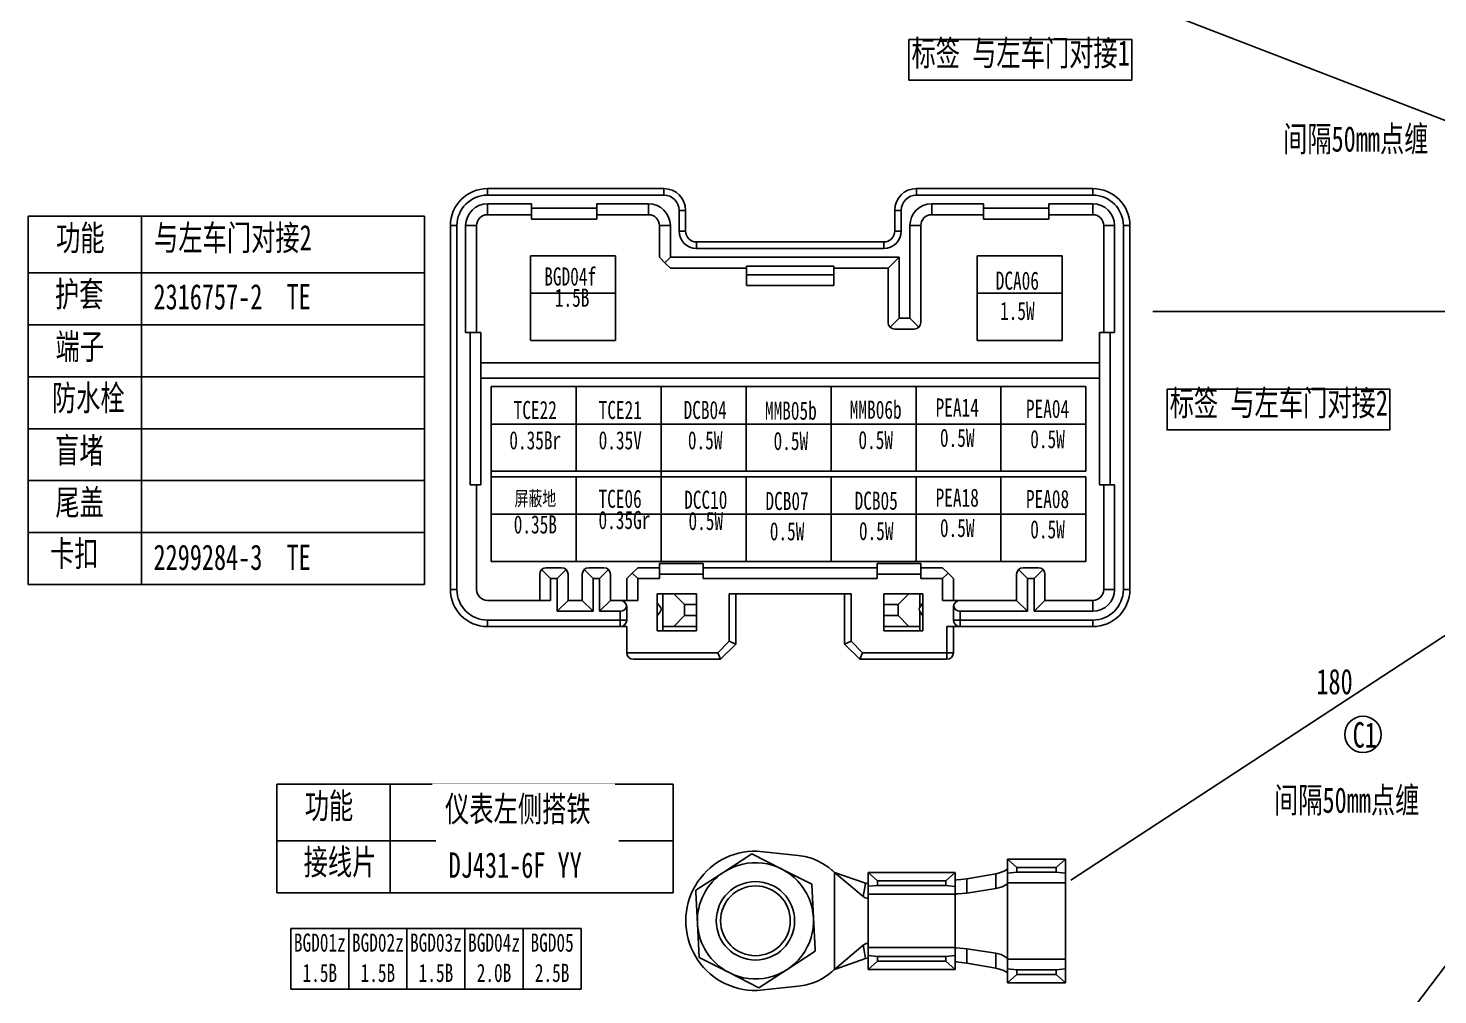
# Model space of a CAD drawing. Header units: millimetres. Extents: x 1543 to 5748, y 1576 to 2417.
# Drawn here: x 2388.9 to 2583.1, y 1916.8 to 2049.9 of the extents above; entities that cross this region are included whole.
import ezdxf

# ---------------------------------------------------------------- set-up
doc = ezdxf.new("R2010")
doc.units = ezdxf.units.MM
doc.layers.get('0').update_dxf_attribs({"lineweight": 25})
doc.layers.add('11文本层', color=255, linetype='Continuous')
doc.layers.add('1轮廓实线层', color=7, linetype='Continuous', lineweight=50)
doc.layers.add('_0', color=7, linetype='Continuous', lineweight=25)
doc.styles.add('仿宋体', font='', dxfattribs={"width": 0.7, "height": 3.5})
doc.styles.add('仿宋体GB2312', font='', dxfattribs={"width": 0.7})
doc.styles.add('标准', font='fangsong.ttf', dxfattribs={"width": 0.7, "height": 3.5})
doc.styles.get('仿宋体').set_extended_font_data('SimSun')
doc.styles.get('仿宋体GB2312').set_extended_font_data('SimSun')

msp = doc.modelspace()

# ---------------------------------------------------------------- linework, layer by layer
at = {"lineweight": -3}
for p, q in [((2452.19, 2026.9), (2452.19, 2027.8)), ((2452.19, 2027.8), (2476.49, 2027.8)), ((2476.49, 2026.9), (2476.49, 2027.8)), ((2511.29, 2026.9), (2511.29, 2027.8)), ((2511.29, 2027.8), (2535.59, 2027.8)), ((2535.59, 2026.9), (2535.59, 2027.8)), ((2452.19, 2026.9), (2476.49, 2026.9)), ((2452.19, 2025.7), (2458.27, 2025.7)), ((2452.19, 2025.7), (2452.19, 2024.2)), ((2458.27, 2025.1), (2458.27, 2025.7)), ((2467.27, 2025.1), (2467.27, 2025.7)), ((2467.27, 2025.7), (2474.39, 2025.7)), ((2474.39, 2025.7), (2474.39, 2024.2)), ((2511.29, 2026.9), (2535.59, 2026.9)), ((2520.51, 2025.7), (2513.39, 2025.7)), ((2513.39, 2024.2), (2513.39, 2025.7)), ((2520.51, 2025.7), (2520.51, 2025.1)), ((2529.51, 2025.7), (2529.51, 2025.1)), ((2529.51, 2025.7), (2535.59, 2025.7)), ((2535.59, 2025.7), (2535.59, 2024.2)), ((2452.19, 2024.2), (2458.27, 2024.2)), ((2458.27, 2025.1), (2467.27, 2025.1)), ((2458.27, 2025.1), (2458.27, 2023.6)), ((2458.27, 2023.6), (2467.27, 2023.6)), ((2467.27, 2023.6), (2467.27, 2025.1)), ((2467.27, 2024.2), (2474.39, 2024.2)), ((2478.59, 2024.8), (2478.59, 2021.95)), ((2478.59, 2024.8), (2479.49, 2024.8)), ((2479.49, 2024.8), (2479.49, 2021.95)), ((2509.19, 2024.8), (2508.29, 2024.8)), ((2508.29, 2021.95), (2508.29, 2024.8)), ((2509.19, 2021.95), (2509.19, 2024.8)), ((2520.51, 2024.2), (2513.39, 2024.2)), ((2520.51, 2025.1), (2529.51, 2025.1)), ((2520.51, 2025.1), (2520.51, 2023.6)), ((2520.51, 2023.6), (2529.51, 2023.6)), ((2529.51, 2023.6), (2529.51, 2025.1)), ((2529.51, 2024.2), (2535.59, 2024.2)), ((2447.99, 2022.7), (2447.09, 2022.7)), ((2447.09, 1972.6), (2447.09, 2022.7)), ((2447.99, 1972.6), (2447.99, 2022.7)), ((2449.19, 2008), (2449.19, 2022.7)), ((2449.19, 2022.7), (2450.69, 2022.7)), ((2450.69, 2008), (2450.69, 2022.7)), ((2477.39, 2022.7), (2475.89, 2022.7)), ((2475.89, 2022.7), (2475.89, 2018.35)), ((2477.39, 2022.7), (2477.39, 2018.35)), ((2478.59, 2021.95), (2479.49, 2021.95)), ((2509.19, 2021.95), (2508.29, 2021.95)), ((2510.39, 2022.7), (2510.39, 2009.95)), ((2511.89, 2022.7), (2510.39, 2022.7)), ((2511.89, 2022.7), (2511.89, 2009.35)), ((2538.59, 2022.7), (2537.09, 2022.7)), ((2537.09, 2022.7), (2537.09, 2008)), ((2538.59, 2022.7), (2538.59, 2008)), ((2539.79, 2022.7), (2539.79, 1972.6)), ((2539.79, 2022.7), (2540.69, 2022.7)), ((2540.69, 2022.7), (2540.69, 1972.6)), ((2480.99, 2019.55), (2480.99, 2020.45)), ((2480.99, 2020.45), (2506.79, 2020.45)), ((2480.99, 2019.55), (2506.79, 2019.55)), ((2506.79, 2019.55), (2506.79, 2020.45)), ((2475.89, 2018.35), (2476.64, 2017.6)), ((2476.64, 2017.6), (2477.39, 2018.35)), ((2477.39, 2016.85), (2476.64, 2017.6)), ((2477.39, 2018.35), (2508.89, 2018.35)), ((2507.39, 2016.85), (2508.89, 2018.35)), ((2508.89, 2018.35), (2508.89, 2009.95)), ((2477.39, 2016.85), (2487.89, 2016.85)), ((2487.89, 2016.85), (2487.89, 2017.12)), ((2499.89, 2017.12), (2487.89, 2017.12)), ((2487.89, 2014.45), (2487.89, 2016.85)), ((2487.89, 2016.85), (2487.89, 2015.95)), ((2499.89, 2015.95), (2487.89, 2015.95)), ((2499.89, 2017.12), (2499.89, 2016.85)), ((2499.89, 2016.85), (2507.39, 2016.85)), ((2499.89, 2016.85), (2499.89, 2015.95)), ((2499.89, 2014.45), (2499.89, 2015.95)), ((2507.39, 2016.85), (2507.39, 2009.35)), ((2487.89, 2014.45), (2499.89, 2014.45)), ((2507.65, 2008.72), (2508.89, 2009.95)), ((2508.89, 2009.95), (2510.39, 2009.95)), ((2511.63, 2008.72), (2510.39, 2009.95)), ((2449.19, 2008), (2449.79, 2008)), ((2449.79, 1987), (2449.79, 2008)), ((2451.29, 2008), (2449.79, 2008)), ((2451.29, 1987), (2451.29, 2008)), ((2508.29, 2008.45), (2510.99, 2008.45)), ((2537.99, 2008), (2536.49, 2008)), ((2536.49, 2008), (2536.49, 1987)), ((2537.99, 2008), (2538.59, 2008)), ((2537.99, 2008), (2537.99, 1987)), ((2451.29, 2003.8), (2536.49, 2003.8)), ((2451.29, 2001.7), (2536.49, 2001.7)), ((2450.69, 1987), (2449.79, 1987)), ((2450.69, 1972.6), (2450.69, 1987)), ((2450.69, 1987), (2451.29, 1987)), ((2536.49, 1987), (2537.99, 1987)), ((2537.09, 1987), (2537.09, 1972.6)), ((2538.59, 1987), (2537.99, 1987)), ((2538.59, 1987), (2538.59, 1972.6)), ((2459.65, 1975.34), (2460.89, 1974.1)), ((2462.39, 1975.6), (2460.29, 1975.6)), ((2463.03, 1975.34), (2461.79, 1974.1)), ((2465.5, 1975.34), (2466.74, 1974.1)), ((2468.24, 1975.6), (2466.14, 1975.6)), ((2468.88, 1975.34), (2467.64, 1974.1)), ((2472.14, 1974.85), (2471.39, 1974.1)), ((2472.89, 1975.6), (2472.14, 1974.85)), ((2472.89, 1974.1), (2472.14, 1974.85)), ((2472.89, 1975.6), (2475.89, 1975.6)), ((2475.89, 1976.2), (2475.89, 1974.7)), ((2475.89, 1976.2), (2481.89, 1976.2)), ((2481.89, 1974.7), (2481.89, 1976.2)), ((2481.89, 1975.6), (2505.89, 1975.6)), ((2505.89, 1976.2), (2505.89, 1974.7)), ((2505.89, 1976.2), (2511.89, 1976.2)), ((2511.89, 1974.7), (2511.89, 1976.2)), ((2511.89, 1975.6), (2514.89, 1975.6)), ((2515.64, 1974.85), (2514.89, 1975.6)), ((2514.89, 1974.1), (2515.64, 1974.85)), ((2516.39, 1974.1), (2515.64, 1974.85)), ((2525.35, 1975.34), (2526.59, 1974.1)), ((2528.09, 1975.6), (2525.99, 1975.6)), ((2528.73, 1975.34), (2527.49, 1974.1)), ((2459.39, 1974.7), (2459.39, 1971.1)), ((2461.79, 1974.1), (2460.89, 1974.1)), ((2460.89, 1974.1), (2460.89, 1971.1)), ((2461.79, 1969.6), (2461.79, 1974.1)), ((2463.29, 1971.1), (2463.29, 1974.7)), ((2465.24, 1974.7), (2465.24, 1971.1)), ((2467.64, 1974.1), (2466.74, 1974.1)), ((2466.74, 1974.1), (2466.74, 1969.6)), ((2467.64, 1969.6), (2467.64, 1974.1)), ((2469.14, 1971.1), (2469.14, 1974.7)), ((2471.39, 1971.1), (2471.39, 1974.1)), ((2472.89, 1974.1), (2475.89, 1974.1)), ((2472.89, 1971.1), (2472.89, 1974.1)), ((2475.89, 1974.1), (2475.89, 1974.7)), ((2475.89, 1974.7), (2481.89, 1974.7)), ((2481.89, 1974.7), (2481.89, 1974.1)), ((2481.89, 1974.1), (2505.89, 1974.1)), ((2505.89, 1974.1), (2505.89, 1974.7)), ((2505.89, 1974.7), (2511.89, 1974.7)), ((2511.89, 1974.7), (2511.89, 1974.1)), ((2511.89, 1974.1), (2514.89, 1974.1)), ((2514.89, 1974.1), (2514.89, 1971.1)), ((2516.39, 1974.1), (2516.39, 1971.1)), ((2525.09, 1974.7), (2525.09, 1971.1)), ((2527.49, 1974.1), (2526.59, 1974.1)), ((2526.59, 1974.1), (2526.59, 1969.6)), ((2527.49, 1969.6), (2527.49, 1974.1)), ((2528.99, 1971.1), (2528.99, 1974.7)), ((2447.99, 1972.6), (2447.09, 1972.6)), ((2460.89, 1971.1), (2452.19, 1971.1)), ((2463.29, 1971.1), (2461.79, 1969.6)), ((2465.24, 1971.1), (2463.29, 1971.1)), ((2466.74, 1969.6), (2465.24, 1971.1)), ((2469.14, 1971.1), (2467.64, 1969.6)), ((2470.49, 1971.1), (2469.14, 1971.1)), ((2470.49, 1971.1), (2472.89, 1971.1)), ((2475.59, 1972), (2475.59, 1966.9)), ((2480.99, 1972), (2475.59, 1972)), ((2475.59, 1972), (2476.35, 1972)), ((2476.35, 1972.02), (2476.35, 1967.52)), ((2477.85, 1972.02), (2479.35, 1970.52)), ((2480.99, 1966.9), (2480.99, 1972)), ((2485.49, 1972), (2485.49, 1965.48)), ((2485.49, 1972), (2502.29, 1972)), ((2486.39, 1972), (2486.39, 1965.1)), ((2501.39, 1965.1), (2501.39, 1972)), ((2502.29, 1965.48), (2502.29, 1972)), ((2506.79, 1972), (2506.79, 1966.9)), ((2512.19, 1972), (2506.79, 1972)), ((2510.25, 1972.02), (2508.75, 1970.52)), ((2511.75, 1970.2), (2511.75, 1972.02)), ((2511.75, 1972), (2512.19, 1972)), ((2512.19, 1966.9), (2512.19, 1972)), ((2514.89, 1971.1), (2517.29, 1971.1)), ((2525.09, 1971.1), (2517.29, 1971.1)), ((2526.59, 1969.6), (2525.09, 1971.1)), ((2528.99, 1971.1), (2527.49, 1969.6)), ((2535.59, 1971.1), (2528.99, 1971.1)), ((2535.59, 1969.6), (2535.59, 1971.1)), ((2538.59, 1972.6), (2537.09, 1972.6)), ((2539.79, 1972.6), (2540.69, 1972.6)), ((2466.74, 1969.6), (2461.79, 1969.6)), ((2470.49, 1969.6), (2467.64, 1969.6)), ((2470.49, 1968.4), (2470.49, 1969.6)), ((2471.39, 1968.4), (2471.39, 1970.2)), ((2475.59, 1970.78), (2475.99, 1970.24)), ((2475.99, 1969.52), (2475.59, 1968.98)), ((2477.85, 1967.52), (2479.35, 1969.02)), ((2479.35, 1970.52), (2479.35, 1969.02)), ((2480.99, 1970.52), (2479.35, 1970.52)), ((2479.35, 1969.02), (2480.99, 1969.02)), ((2508.75, 1970.52), (2506.79, 1970.52)), ((2506.79, 1969.02), (2508.75, 1969.02)), ((2508.75, 1969.02), (2508.75, 1970.52)), ((2510.25, 1967.52), (2508.75, 1969.02)), ((2511.75, 1967.52), (2511.75, 1969.57)), ((2511.78, 1970.24), (2512.19, 1970.78)), ((2512.19, 1968.98), (2511.78, 1969.52)), ((2516.39, 1970.2), (2516.39, 1968.4)), ((2526.59, 1969.6), (2517.29, 1969.6)), ((2517.29, 1969.6), (2517.29, 1968.4)), ((2535.59, 1969.6), (2527.49, 1969.6)), ((2470.49, 1968.4), (2452.19, 1968.4)), ((2452.19, 1968.4), (2452.19, 1967.5)), ((2470.49, 1967.5), (2452.19, 1967.5)), ((2470.49, 1968.4), (2470.49, 1967.5)), ((2470.49, 1968.4), (2471.39, 1968.4)), ((2470.49, 1967.5), (2471.39, 1967.5)), ((2471.39, 1967.5), (2471.39, 1963.9)), ((2476.35, 1966.9), (2476.35, 1967.52)), ((2477.85, 1967.52), (2476.35, 1967.52)), ((2477.85, 1967.52), (2480.99, 1967.52)), ((2506.79, 1967.52), (2510.25, 1967.52)), ((2511.75, 1967.52), (2510.25, 1967.52)), ((2511.75, 1966.9), (2511.75, 1967.52)), ((2517.29, 1967.5), (2515.49, 1967.5)), ((2515.49, 1967.5), (2515.49, 1963.9)), ((2516.39, 1968.4), (2517.29, 1968.4)), ((2516.39, 1967.5), (2516.39, 1963.9)), ((2535.59, 1968.4), (2517.29, 1968.4)), ((2517.29, 1968.4), (2517.29, 1967.5)), ((2535.59, 1967.5), (2517.29, 1967.5)), ((2535.59, 1968.4), (2535.59, 1967.5)), ((2475.59, 1966.9), (2480.99, 1966.9)), ((2485.49, 1965.48), (2483.92, 1963.9)), ((2485.49, 1965.48), (2486.39, 1965.1)), ((2502.29, 1965.48), (2501.39, 1965.1)), ((2503.86, 1963.9), (2502.29, 1965.48)), ((2506.79, 1966.9), (2512.19, 1966.9)), ((2483.92, 1963.9), (2471.39, 1963.9)), ((2483.92, 1963.9), (2484.29, 1963)), ((2486.39, 1965.1), (2484.29, 1963)), ((2503.49, 1963), (2501.39, 1965.1)), ((2503.86, 1963.9), (2503.49, 1963)), ((2515.49, 1963.9), (2503.86, 1963.9)), ((2515.49, 1963.9), (2516.39, 1963.9)), ((2515.49, 1963.9), (2515.49, 1963)), ((2484.29, 1963), (2472.29, 1963)), ((2515.49, 1963), (2503.49, 1963))]:
    msp.add_line(p, q, dxfattribs=at)
for p, q in [((2458.14, 2018.55), (2469.85, 2018.55)), ((2458.14, 2018.55), (2458.14, 2006.9)), ((2469.85, 2018.55), (2469.85, 2006.9)), ((2469.85, 2018.55), (2469.85, 2006.9)), ((2519.65, 2018.55), (2531.35, 2018.55)), ((2519.65, 2018.55), (2519.65, 2006.9)), ((2531.35, 2018.55), (2531.35, 2006.9)), ((2531.35, 2018.55), (2531.35, 2006.9)), ((2458.14, 2013.4), (2469.84, 2013.4)), ((2519.65, 2013.4), (2531.35, 2013.4)), ((2458.15, 2006.9), (2469.85, 2006.9)), ((2519.65, 2006.9), (2531.35, 2006.9)), ((2452.71, 2000.54), (2464.42, 2000.54)), ((2452.71, 2000.54), (2452.71, 1988.89)), ((2464.42, 2000.54), (2464.42, 1988.89)), ((2464.42, 2000.54), (2476.12, 2000.54)), ((2464.42, 2000.54), (2464.42, 1988.89)), ((2476.12, 2000.54), (2476.12, 1988.89)), ((2476.12, 2000.54), (2487.82, 2000.54)), ((2476.12, 2000.54), (2476.12, 1988.89)), ((2487.82, 2000.54), (2487.82, 1988.89)), ((2487.82, 2000.54), (2499.52, 2000.54)), ((2487.82, 2000.54), (2487.82, 1988.89)), ((2499.52, 2000.54), (2499.52, 1988.89)), ((2499.52, 2000.54), (2511.23, 2000.54)), ((2499.52, 2000.54), (2499.52, 1988.89)), ((2511.23, 2000.54), (2511.23, 1988.89)), ((2511.23, 2000.54), (2522.93, 2000.54)), ((2511.23, 2000.54), (2511.23, 1988.89)), ((2522.93, 2000.54), (2522.93, 1988.89)), ((2522.93, 2000.54), (2534.63, 2000.54)), ((2522.93, 2000.54), (2522.93, 1988.89)), ((2534.63, 2000.54), (2534.63, 1988.89)), ((2534.63, 2000.54), (2534.63, 1988.89)), ((2452.71, 1995.39), (2464.41, 1995.39)), ((2464.42, 1995.39), (2476.12, 1995.39)), ((2476.12, 1995.39), (2487.82, 1995.39)), ((2487.82, 1995.39), (2499.52, 1995.39)), ((2499.52, 1995.39), (2511.22, 1995.39)), ((2511.23, 1995.39), (2522.93, 1995.39)), ((2522.93, 1995.39), (2534.63, 1995.39)), ((2452.72, 1988.89), (2464.42, 1988.89)), ((2464.42, 1988.89), (2476.12, 1988.89)), ((2476.12, 1988.89), (2487.82, 1988.89)), ((2487.82, 1988.89), (2499.52, 1988.89)), ((2499.53, 1988.89), (2511.23, 1988.89)), ((2511.23, 1988.89), (2522.93, 1988.89)), ((2522.93, 1988.89), (2534.63, 1988.89)), ((2452.71, 1988.12), (2464.42, 1988.12)), ((2452.71, 1988.12), (2452.71, 1976.47)), ((2464.42, 1988.12), (2464.42, 1976.47)), ((2464.42, 1988.12), (2476.12, 1988.12)), ((2464.42, 1988.12), (2464.42, 1976.47)), ((2476.12, 1988.12), (2476.12, 1976.47)), ((2476.12, 1988.12), (2487.82, 1988.12)), ((2476.12, 1988.12), (2476.12, 1976.47)), ((2487.82, 1988.12), (2487.82, 1976.47)), ((2487.82, 1988.12), (2499.52, 1988.12)), ((2487.82, 1988.12), (2487.82, 1976.47)), ((2499.52, 1988.12), (2499.52, 1976.47)), ((2499.52, 1988.12), (2511.23, 1988.12)), ((2499.52, 1988.12), (2499.52, 1976.47)), ((2511.23, 1988.12), (2511.23, 1976.47)), ((2511.23, 1988.12), (2522.93, 1988.12)), ((2511.23, 1988.12), (2511.23, 1976.47)), ((2522.93, 1988.12), (2522.93, 1976.47)), ((2522.93, 1988.12), (2534.63, 1988.12)), ((2522.93, 1988.12), (2522.93, 1976.47)), ((2534.63, 1988.12), (2534.63, 1976.47)), ((2534.63, 1988.12), (2534.63, 1976.47)), ((2452.71, 1982.97), (2464.41, 1982.97)), ((2464.42, 1982.97), (2476.12, 1982.97)), ((2476.12, 1982.97), (2487.82, 1982.97)), ((2487.82, 1982.97), (2499.52, 1982.97)), ((2499.52, 1982.97), (2511.22, 1982.97)), ((2511.23, 1982.97), (2522.93, 1982.97)), ((2522.93, 1982.97), (2534.63, 1982.97)), ((2452.72, 1976.47), (2464.42, 1976.47)), ((2464.42, 1976.47), (2476.12, 1976.47)), ((2476.12, 1976.47), (2487.82, 1976.47)), ((2487.82, 1976.47), (2499.52, 1976.47)), ((2499.53, 1976.47), (2511.23, 1976.47)), ((2511.23, 1976.47), (2522.93, 1976.47)), ((2522.93, 1976.47), (2534.63, 1976.47)), ((2484.76, 1933.7), (2488.63, 1936.21)), ((2488.63, 1936.21), (2492.75, 1934.12)), ((2495.01, 1935.99), (2489.34, 1936.59)), ((2492.75, 1934.12), (2496.86, 1932.02)), ((2523.83, 1933.57), (2523.84, 1935.48)), ((2523.84, 1935.48), (2525.11, 1934.34)), ((2531.84, 1935.48), (2523.84, 1935.48)), ((2530.55, 1934.33), (2525.11, 1934.34)), ((2525.11, 1933.7), (2525.11, 1934.34)), ((2530.55, 1934.33), (2531.84, 1935.48)), ((2530.55, 1933.7), (2530.55, 1934.33)), ((2531.83, 1933.57), (2531.84, 1935.48)), ((2480.88, 1931.19), (2484.76, 1933.7)), ((2500.01, 1933.65), (2500, 1920.31)), ((2504.28, 1932.16), (2500.01, 1933.65)), ((2503.95, 1930.34), (2500.01, 1933.65)), ((2504.63, 1931.74), (2504.63, 1933.65)), ((2516.63, 1933.64), (2504.63, 1933.65)), ((2504.63, 1933.65), (2505.91, 1932.51)), ((2515.35, 1932.5), (2505.91, 1932.51)), ((2505.91, 1931.87), (2505.91, 1932.51)), ((2515.35, 1932.5), (2516.63, 1933.64)), ((2515.35, 1931.86), (2515.35, 1932.5)), ((2516.63, 1931.73), (2516.63, 1933.64)), ((2516.63, 1932.57), (2516.83, 1932.61)), ((2518.23, 1932.79), (2522.23, 1933.48)), ((2518.23, 1932.79), (2518.23, 1930.81)), ((2522.23, 1931.43), (2522.23, 1933.48)), ((2525.11, 1933.7), (2523.83, 1933.57)), ((2523.83, 1932.22), (2523.83, 1933.57)), ((2531.83, 1932.22), (2523.83, 1932.22)), ((2523.83, 1932.19), (2523.83, 1932.22)), ((2523.83, 1931.67), (2523.83, 1932.19)), ((2530.55, 1933.7), (2525.11, 1933.7)), ((2531.83, 1933.57), (2530.55, 1933.7)), ((2531.83, 1932.22), (2531.83, 1933.57)), ((2531.83, 1921.71), (2531.83, 1932.22)), ((2480.89, 1930.94), (2480.88, 1931.19)), ((2481.12, 1926.57), (2480.89, 1930.94)), ((2496.86, 1932.02), (2497.1, 1927.4)), ((2505.91, 1931.87), (2504.63, 1931.74)), ((2504.63, 1930.64), (2504.63, 1931.74)), ((2504.63, 1930.64), (2504.63, 1930.21)), ((2504.63, 1930.64), (2516.63, 1930.64)), ((2504.63, 1930.21), (2504.63, 1929.77)), ((2505.91, 1931.87), (2515.35, 1931.86)), ((2516.63, 1931.73), (2515.35, 1931.86)), ((2516.63, 1930.75), (2516.63, 1931.73)), ((2516.63, 1923.31), (2516.63, 1930.64)), ((2516.74, 1930.68), (2516.79, 1930.68)), ((2516.83, 1930.69), (2516.79, 1930.68)), ((2522.23, 1931.43), (2518.23, 1930.81)), ((2523.83, 1922.27), (2523.83, 1931.67)), ((2504.63, 1929.77), (2504.63, 1924.19)), ((2481.36, 1921.96), (2481.12, 1926.57)), ((2497.1, 1927.4), (2497.33, 1923.04)), ((2497.34, 1922.79), (2493.46, 1920.28)), ((2497.33, 1923.04), (2497.34, 1922.79)), ((2500, 1920.31), (2503.95, 1923.62)), ((2504.63, 1924.19), (2504.63, 1923.75)), ((2504.63, 1923.75), (2504.63, 1923.32)), ((2504.63, 1923.32), (2516.63, 1923.31)), ((2504.63, 1922.22), (2504.63, 1923.32)), ((2516.63, 1922.21), (2516.63, 1923.19)), ((2516.74, 1923.27), (2516.79, 1923.26)), ((2516.79, 1923.26), (2516.82, 1923.26)), ((2518.23, 1923.13), (2518.23, 1921.15)), ((2518.23, 1923.13), (2522.23, 1922.52)), ((2522.23, 1920.46), (2522.23, 1922.52)), ((2485.47, 1919.86), (2481.36, 1921.96)), ((2500, 1920.31), (2504.27, 1921.8)), ((2504.63, 1922.22), (2505.91, 1922.09)), ((2504.63, 1922.22), (2504.63, 1920.31)), ((2505.91, 1921.45), (2504.63, 1920.31)), ((2505.91, 1922.09), (2515.35, 1922.09)), ((2505.91, 1922.09), (2505.91, 1921.45)), ((2515.35, 1921.45), (2505.91, 1921.45)), ((2515.35, 1922.09), (2516.63, 1922.21)), ((2515.35, 1922.09), (2515.35, 1921.45)), ((2516.63, 1920.3), (2515.35, 1921.45)), ((2516.63, 1922.21), (2516.63, 1920.3)), ((2516.63, 1921.37), (2516.82, 1921.34)), ((2518.23, 1921.15), (2522.23, 1920.46)), ((2523.83, 1921.75), (2523.83, 1922.27)), ((2523.83, 1921.72), (2523.83, 1921.75)), ((2531.83, 1921.71), (2523.83, 1921.72)), ((2523.83, 1920.37), (2523.83, 1921.72)), ((2531.83, 1920.37), (2531.83, 1921.71)), ((2489.59, 1917.76), (2485.47, 1919.86)), ((2493.46, 1920.28), (2489.59, 1917.76)), ((2516.63, 1920.3), (2504.63, 1920.31)), ((2523.83, 1920.37), (2523.83, 1918.46)), ((2523.83, 1920.37), (2525.11, 1920.24)), ((2525.11, 1919.6), (2523.83, 1918.46)), ((2530.55, 1920.24), (2525.11, 1920.24)), ((2525.11, 1920.24), (2525.11, 1919.6)), ((2530.55, 1919.6), (2525.11, 1919.6)), ((2530.55, 1920.24), (2531.83, 1920.37)), ((2530.55, 1920.24), (2530.55, 1919.6)), ((2531.83, 1918.46), (2530.55, 1919.6)), ((2531.83, 1920.37), (2531.83, 1918.46)), ((2489.33, 1917.39), (2495, 1917.98)), ((2531.83, 1918.46), (2523.83, 1918.46))]:
    msp.add_line(p, q)
for points in [[(2495.01, 1935.99), (2495.98, 1935.83), (2496.95, 1935.56), (2497.67, 1935.27), (2498.37, 1934.9), (2499.24, 1934.31), (2499.63, 1933.98)], [(2522.23, 1933.48), (2522.72, 1933.59), (2523.37, 1933.82), (2523.76, 1934.04), (2523.83, 1934.1), (2523.83, 1934.12), (2523.83, 1934.13)], [(2503.95, 1930.34), (2504.2, 1931.57), (2504.28, 1932.16)], [(2504.28, 1932.16), (2504.46, 1932.12), (2504.54, 1932.13), (2504.6, 1932.15), (2504.62, 1932.17), (2504.63, 1932.21)], [(2516.63, 1932.52), (2516.64, 1932.53), (2516.65, 1932.55), (2516.68, 1932.57), (2516.83, 1932.61)], [(2516.83, 1932.61), (2517.4, 1932.68), (2518.23, 1932.79)], [(2523.83, 1932.19), (2523.83, 1932.17), (2523.81, 1932.13), (2523.61, 1931.95), (2523.08, 1931.67), (2522.23, 1931.43)], [(2504.63, 1930.21), (2504.62, 1930.16), (2504.59, 1930.12), (2504.54, 1930.1), (2504.45, 1930.09), (2504.23, 1930.16), (2503.95, 1930.34)], [(2516.63, 1930.64), (2516.63, 1930.64), (2516.63, 1930.64), (2516.64, 1930.65), (2516.65, 1930.65), (2516.74, 1930.68)], [(2518.23, 1930.81), (2517.58, 1930.75), (2517.01, 1930.71), (2516.83, 1930.69)], [(2503.95, 1923.62), (2504.38, 1923.86), (2504.55, 1923.86), (2504.6, 1923.84), (2504.61, 1923.82), (2504.63, 1923.75)], [(2504.27, 1921.8), (2504.06, 1923.19), (2503.95, 1923.62)], [(2516.63, 1923.31), (2516.63, 1923.31), (2516.63, 1923.31), (2516.64, 1923.3), (2516.65, 1923.3), (2516.74, 1923.27)], [(2516.82, 1923.26), (2517.28, 1923.22), (2518.23, 1923.13)], [(2522.23, 1922.52), (2522.94, 1922.33), (2523.35, 1922.14), (2523.66, 1921.94), (2523.81, 1921.8), (2523.83, 1921.77), (2523.83, 1921.75)], [(2504.63, 1921.75), (2504.61, 1921.8), (2504.56, 1921.83), (2504.51, 1921.84), (2504.27, 1921.8)], [(2516.82, 1921.34), (2516.69, 1921.37), (2516.65, 1921.4), (2516.63, 1921.42), (2516.63, 1921.43)], [(2518.23, 1921.15), (2517.13, 1921.29), (2516.82, 1921.34)], [(2523.83, 1919.82), (2523.82, 1919.83), (2523.81, 1919.85), (2523.66, 1919.97), (2523.18, 1920.2), (2522.23, 1920.46)], [(2495, 1917.98), (2495.97, 1918.14), (2496.94, 1918.41), (2497.66, 1918.7), (2498.36, 1919.07), (2499.23, 1919.66), (2499.62, 1919.98)]]:
    msp.add_lwpolyline(points)
for radius in [5.4, 4.8]:
    msp.add_circle((2489.11, 1926.99), radius)
for centre, radius, start, end in [((2452.19, 2022.7), 5.1, 90, 180), ((2476.49, 2024.8), 3, 0, 90), ((2511.29, 2024.8), 3, 90, 180), ((2535.59, 2022.7), 5.1, 360, 90), ((2452.19, 2022.7), 4.2, 90, 180), ((2452.19, 2022.7), 3, 90, 180), ((2474.39, 2022.7), 3, 0, 90), ((2476.49, 2024.8), 2.1, 0, 90), ((2511.29, 2024.8), 2.1, 90, 180), ((2513.39, 2022.7), 3, 90, 180), ((2535.59, 2022.7), 4.2, 0, 90), ((2535.59, 2022.7), 3, 360, 90), ((2452.19, 2022.7), 1.5, 90, 180), ((2474.39, 2022.7), 1.5, 0, 90), ((2513.39, 2022.7), 1.5, 90, 180), ((2535.59, 2022.7), 1.5, 360, 90), ((2480.99, 2021.95), 2.4, 180, 270), ((2480.99, 2021.95), 1.5, 180, 270), ((2506.79, 2021.95), 2.4, 270, 0), ((2506.79, 2021.95), 1.5, 270, 0), ((2508.29, 2009.35), 0.9, 180, 270), ((2510.99, 2009.35), 0.9, 270, 0), ((2460.29, 1974.7), 0.9, 90, 180), ((2462.39, 1974.7), 0.9, 0, 90), ((2466.14, 1974.7), 0.9, 90, 180), ((2468.24, 1974.7), 0.9, 0, 90), ((2525.99, 1974.7), 0.9, 90, 180), ((2528.09, 1974.7), 0.9, 360, 90), ((2452.19, 1972.6), 5.1, 180, 270), ((2452.19, 1972.6), 4.2, 180, 270), ((2452.19, 1972.6), 1.5, 180, 270), ((2470.49, 1970.2), 0.9, 0, 89.9998), ((2517.29, 1970.2), 0.9, 90, 179.9998), ((2535.59, 1972.6), 3, 270, 0), ((2535.59, 1972.6), 4.2, 270, 0), ((2535.59, 1972.6), 1.5, 270, 0), ((2535.59, 1972.6), 5.1, 270, 0), ((2470.49, 1970.5), 0.9, 269.996, 350.4163), ((2475.51, 1969.88), 0.6, 323.1301, 36.8699), ((2512.26, 1969.88), 0.6, 143.1301, 216.8699), ((2517.29, 1970.5), 0.9, 189.598, 269.9895), ((2470.49, 1968.4), 0.9, 270, 0), ((2517.29, 1968.4), 0.9, 180, 270), ((2472.29, 1963.9), 0.9, 180, 270), ((2515.49, 1963.9), 0.9, 270, 0)]:
    msp.add_arc(centre, radius, start, end, dxfattribs=at)
for centre, radius, start, end in [((2489.11, 1926.99), 9.6, 88.6381, 271.301), ((2489.11, 1926.99), 8, 242.9695, 122.9695), ((2489.11, 1926.99), 8, 122.9695, 242.9695), ((2511.84, 1947.71), 18.37, 228.3425, 229.9169), ((2511.82, 1906.24), 18.37, 130.022, 131.5964)]:
    msp.add_arc(centre, radius, start, end)
for centre, major_axis, start_param, end_param in [((2518.23, 1930.75), (1.6, 0), 3.141593, 3.590964), ((2518.23, 1923.19), (-1.6, 0), 5.833814, 6.283185)]:
    msp.add_ellipse(centre, major_axis=major_axis, ratio=0.101661, start_param=start_param, end_param=end_param)
at = {"layer": '11文本层'}
for p, q in [((2388.93, 2023.99), (2388.93, 2016.19)), ((2388.93, 2023.99), (2404.53, 2023.99)), ((2404.53, 2023.99), (2404.53, 1973.29)), ((2404.53, 2023.99), (2443.53, 2023.99)), ((2443.53, 2023.99), (2443.53, 1973.29)), ((2443.53, 2023.99), (2443.53, 2016.19)), ((2388.93, 2016.19), (2443.53, 2016.19)), ((2388.93, 2016.19), (2388.93, 2009.04)), ((2388.93, 2009.04), (2443.53, 2009.04)), ((2388.93, 2009.04), (2388.93, 2001.89)), ((2388.93, 2001.89), (2443.53, 2001.89)), ((2388.93, 2001.89), (2388.93, 1994.74)), ((2388.93, 1994.74), (2443.53, 1994.74)), ((2388.93, 1994.74), (2388.93, 1987.59)), ((2388.93, 1987.59), (2443.53, 1987.59)), ((2388.93, 1987.59), (2388.93, 1980.44)), ((2388.93, 1980.44), (2443.53, 1980.44)), ((2388.93, 1980.44), (2388.93, 1973.29)), ((2388.93, 1973.29), (2443.53, 1973.29))]:
    msp.add_line(p, q, dxfattribs=at)
at = {"layer": '11文本层', "lineweight": -3}
for p, q in [((2423.18, 1945.81), (2423.18, 1938.01)), ((2423.18, 1945.81), (2438.78, 1945.81)), ((2438.78, 1945.81), (2477.78, 1945.81)), ((2438.78, 1945.81), (2438.78, 1930.86)), ((2423.18, 1938.01), (2477.78, 1938.01)), ((2423.18, 1938.01), (2423.18, 1930.86)), ((2423.18, 1930.86), (2477.78, 1930.86))]:
    msp.add_line(p, q, dxfattribs=at)
at = {"layer": '1轮廓实线层', "lineweight": -2}
for p, q in [((2652.29, 2010.89), (2536.57, 2055.52)), ((2532.56, 1932.6), (2652.29, 2010.89)), ((2568.98, 1900.73), (2652.29, 2010.89)), ((2433.1, 1925.93), (2425.1, 1925.93)), ((2425.1, 1925.93), (2425.1, 1917.6)), ((2433.1, 1925.93), (2433.1, 1917.6)), ((2441.1, 1925.93), (2433.1, 1925.93)), ((2441.1, 1917.6), (2441.1, 1925.93)), ((2441.1, 1925.93), (2449.1, 1925.93)), ((2449.1, 1925.93), (2449.1, 1917.6)), ((2457.1, 1925.93), (2449.1, 1925.93)), ((2457.1, 1917.6), (2457.1, 1925.93)), ((2465.1, 1925.93), (2457.1, 1925.93)), ((2465.1, 1917.6), (2465.1, 1925.93)), ((2433.1, 1917.6), (2425.1, 1917.6)), ((2433.1, 1917.6), (2441.1, 1917.6)), ((2449.1, 1917.6), (2441.1, 1917.6)), ((2449.1, 1917.6), (2457.1, 1917.6)), ((2457.1, 1917.6), (2465.1, 1917.6))]:
    msp.add_line(p, q, dxfattribs=at)
at = {"layer": '1轮廓实线层', "lineweight": -3}
msp.add_line((2652.29, 2010.89), (2543.83, 2010.89), dxfattribs=at)
at = {"layer": '1轮廓实线层', "lineweight": -2}
for points in [[(2510.25, 2048.33), (2540.94, 2048.33), (2540.94, 2042.74), (2510.25, 2042.74)], [(2487.82, 2000.54), (2511.23, 2000.54), (2511.23, 1988.89), (2487.82, 1988.89)], [(2545.81, 2000.17), (2576.5, 2000.17), (2576.5, 1994.57), (2545.81, 1994.57)]]:
    msp.add_lwpolyline(points, close=True, dxfattribs=at)
at = {"layer": '_0', "lineweight": -3}
for p, q in [((2452.71, 2000.54), (2452.72, 1976.47)), ((2476.12, 2000.54), (2452.71, 2000.54)), ((2476.12, 1988.12), (2476.12, 2000.54)), ((2487.82, 1988.12), (2476.12, 1988.12)), ((2487.82, 1976.47), (2487.82, 1988.12)), ((2452.72, 1976.47), (2487.82, 1976.47)), ((2477.78, 1945.81), (2477.78, 1930.86))]:
    msp.add_line(p, q, dxfattribs=at)
at = {"layer": '_0'}
msp.add_circle((2572.8, 1952.65), 2.5, dxfattribs=at)

# ---------------------------------------------------------------- texts
at = {"char_height": 2.5, "attachment_point": 1, "style": '标准'}
for s, insert, width in [('\\pxsm0.7,ql;{\\fSimSun|b0|i0|c134|p34;BGD04f}\\P\\ps*1,qc;1.5B', (2460.02, 2016.95), 7.6745), ('\\pxqc;DCA06\\P1.5W', (2522.08, 2016.38), 6.2163), ('\\pxqc;DCB04\\P0.5W', (2479.08, 1998.57), 6.2163), ('\\pxqc;MMB05b\\P0.5W', (2490.88, 1998.48), 6.2163), ('\\pxqc;MMB06b\\P0.5W', (2502.57, 1998.61), 6.2163), ('\\pxqc;PEA14\\P0.5W', (2513.8, 1998.91), 6.2163), ('\\pxqc;PEA04\\P0.5W', (2526.24, 1998.73), 6.2163), ('\\pxqc;PEA18\\P0.5W', (2513.8, 1986.5), 6.2163), ('\\pxqc;DCB07\\P0.5W', (2490.36, 1986.04), 6.2163), ('\\pxqc;DCB05\\P0.5W', (2502.64, 1986.08), 6.2163), ('\\pxqc;PEA08\\P0.5W', (2526.24, 1986.31), 6.2163), ('\\pxqc;BGD01z\\P1.5B', (2425.1, 1925.24), 8), ('\\pxqc;BGD02z\\P1.5B', (2433.1, 1925.24), 8), ('\\pxqc;BGD03z\\P1.5B', (2441.1, 1925.24), 8), ('\\pxqc;BGD04z\\P2.0B', (2449.1, 1925.24), 8), ('\\pxqc;BGD05\\P2.5B', (2457.1, 1925.24), 8)]:
    msp.add_mtext(s, dxfattribs=dict(at, insert=insert, width=width))
at = {"color": 4, "char_height": 2.5, "attachment_point": 1, "style": '标准'}
for s, insert, width in [('\\pxqc;TCE22\\P0.35Br', (2455.67, 1998.57), 6.2163), ('\\pxqc;TCE21\\P0.35V', (2467.38, 1998.57), 6.2163), ('\\pxqc;{\\H0.8x;屏蔽地}\\P0.35B', (2455.68, 1986.15), 6.2163), ('\\pxsm0.7,ql;{\\fSimSun|b0|i0|c134|p34;TCE06}\\P\\ps*1,q*;0.35Gr', (2467.49, 1986.34), 7.6745)]:
    msp.add_mtext(s, dxfattribs=dict(at, insert=insert, width=width))
at = {"color": 1, "insert": (2478.43, 1986.21), "char_height": 2.5, "width": 7.6745, "attachment_point": 1, "style": '标准'}
msp.add_mtext('\\pxsm0.7,qc;{\\fSimSun|b0|i0|c134|p34;DCC10}\\P\\ps*1;0.5W', dxfattribs=at)
at = {"layer": '11文本层', "style": '标准', "width": 0.7}
for s, p in [('功能', (2392.77, 2019.26)), ('护套', (2392.61, 2011.52)), ('端子', (2392.69, 2004.31)), ('防水栓', (2392.19, 1997.25)), ('盲堵', (2392.63, 1990.01)), ('尾盖', (2392.67, 1982.86)), ('卡扣', (2391.94, 1975.8))]:
    msp.add_text(s, height=3.5, dxfattribs=at).set_placement(p)
at = {"layer": '11文本层', "lineweight": -3, "style": '标准', "width": 0.7}
for s, p in [('功能', (2427.02, 1941.08)), ('接线片', (2426.87, 1933.34))]:
    msp.add_text(s, height=3.5, dxfattribs=at).set_placement(p)
at = {"layer": '11文本层', "char_height": 3.5, "attachment_point": 1, "style": '标准'}
for s, insert, width in [('标签 与左车门对接1  ', (2510.61, 2048.21), 32.2419), ('{\\C1;间隔50mm点缠}', (2561.79, 2036.39), 34.014), ('与左车门对接2 ', (2406.27, 2022.79), 41.519), ('2316757-2  TE ', (2406.19, 2014.66), 41.519), ('标签 与左车门对接2  ', (2546.17, 2000.04), 32.2419), ('2299284-3  TE ', (2406.19, 1978.8), 41.519), ('{\\C1;间隔50mm点缠}', (2560.54, 1945.36), 34.014)]:
    msp.add_mtext(s, dxfattribs=dict(at, insert=insert, width=width))
at = {"layer": '_0', "char_height": 3.5, "attachment_point": 1}
for s, insert, width, style in [('180', (2566.38, 1961.68), 5.9278, '仿宋体'), ('C1', (2571.38, 1954.34), 2.4249, '仿宋体GB2312')]:
    msp.add_mtext(s, dxfattribs=dict(at, insert=insert, width=width, style=style))

# ---------------------------------------------------------------- next in the draw order: texts
at = {"insert": (2446.35, 1944.14), "char_height": 3.5, "width": 21.6507, "attachment_point": 1, "style": '标准', "bg_fill": 2}
msp.add_mtext('仪表左侧搭铁', dxfattribs=at)

# ---------------------------------------------------------------- next in the draw order: texts
at = {"insert": (2446.85, 1936.41), "char_height": 3.5, "width": 21.6507, "attachment_point": 1, "style": '标准', "bg_fill": 2}
msp.add_mtext('DJ431-6F YY', dxfattribs=at)

doc.saveas('drawing.dxf')
